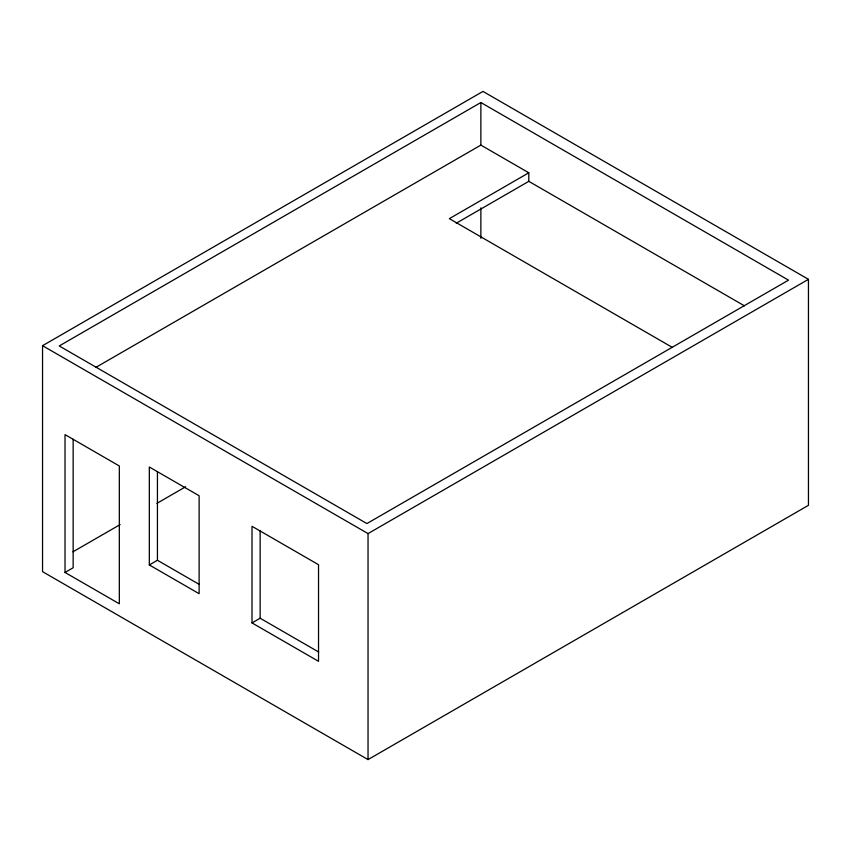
<?xml version="1.0" encoding="UTF-8"?>
<svg xmlns="http://www.w3.org/2000/svg" width="851" height="851" viewBox="0 0 851 851"><rect width="100%" height="100%" fill="white"/><g stroke="black" fill="none" stroke-linecap="round" stroke-linejoin="round"><path stroke-width="1.28" d="M42.55 345.687L482.964 91.408L808.45 279.33L808.45 505.313L368.036 759.592L42.55 571.67L42.55 345.687L368.036 533.598L808.45 279.33M480.868 102.524L59.24 345.953L366.898 523.567L788.515 280.149L480.868 102.524L480.868 145.106L96.003 367.302M744.455 305.849L528.801 181.337L528.801 172.785L449.349 218.654L672.29 347.368M456.253 223.228L528.801 181.337M73.026 551.778L120.129 524.588M156.892 503.366L185.614 486.783M65.027 572.457L119.331 603.806L119.331 465.976L65.027 434.627L65.027 572.457L73.143 567.766L73.143 439.222M149.319 564.947L199.123 593.7L199.123 495.761L149.319 467.008L149.319 564.947L157.435 560.266L199.315 584.446M252.013 622.921L318.529 661.312L318.529 564.702L252.013 526.301L252.013 622.921L260.14 618.23L318.625 651.994M480.868 145.106L528.801 172.785M480.868 207.878L480.868 238.301M368.036 533.598L368.036 759.592M260.14 530.886L260.14 618.23M157.435 471.592L157.435 560.266"/></g></svg>
